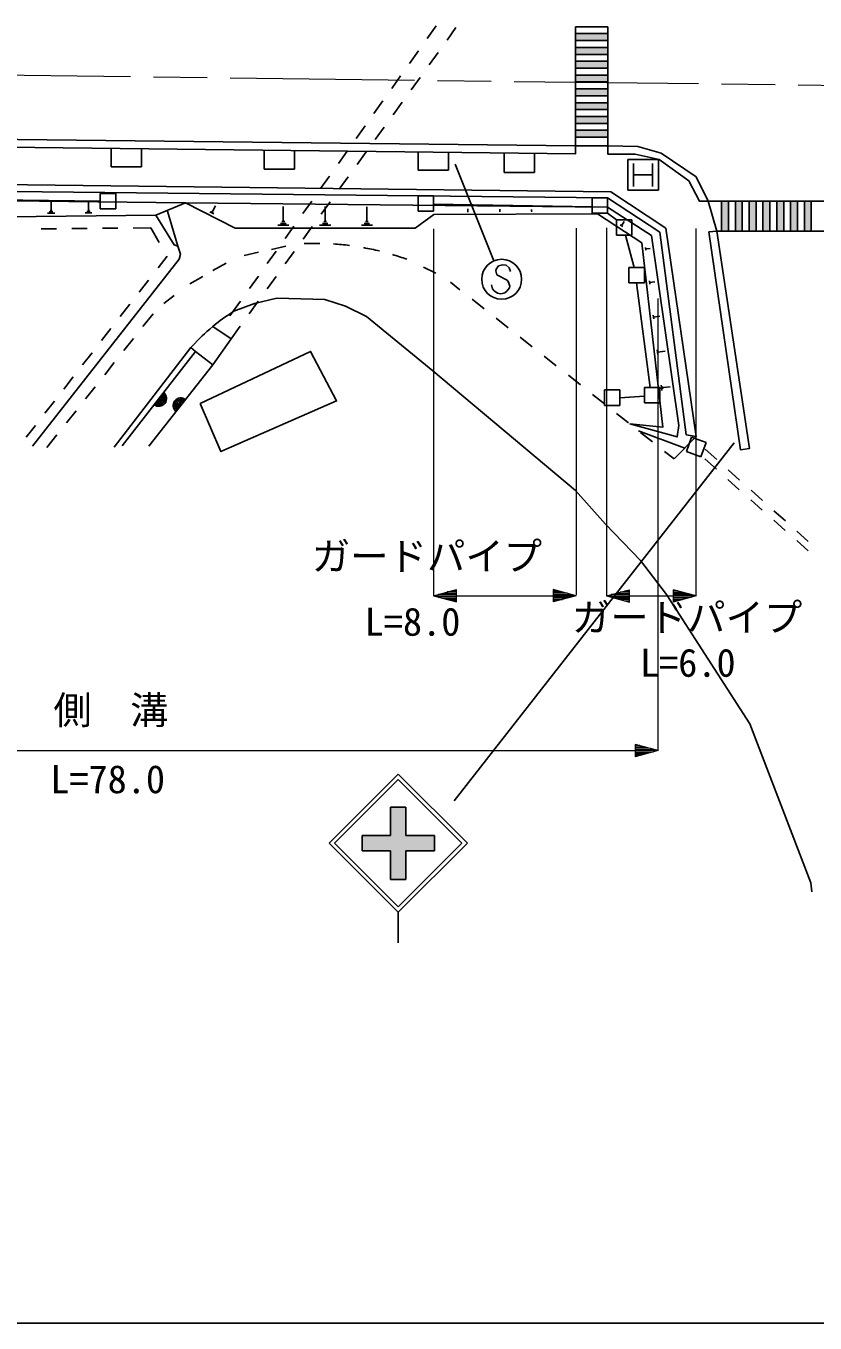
# Model space of a CAD drawing. Units: millimetres, scale not verified. Extents: x 40000 to 680000, y 20000 to 380000.
# Drawn here: x 374466 to 425877, y 205000 to 289540 of the extents above; entities that cross this region are included whole.
import ezdxf
from ezdxf.enums import TextEntityAlignment as Align

# ---------------------------------------------------------------- set-up
doc = ezdxf.new("R2010")
doc.units = ezdxf.units.MM
doc.header["$LTSCALE"] = 1000
doc.linetypes.add('CHAIN', pattern=[18.5, 12, -1.5, 3.5, -1.5])
for name, color, linetype, lineweight in [('M-BGD', 7, 'Continuous', 25), ('M-BMK', 2, 'CHAIN', 13), ('M-BMK-ROW', 30, 'Continuous', 25), ('M-STR-HTXT', 7, 'Continuous', 13), ('M-STR-STRC', 7, 'Continuous', 25), ('M-STR-STRD', 7, 'Continuous', 25), ('M-TTL-BAND', 7, 'Continuous', 25)]:
    doc.layers.add(name, color=color, linetype=linetype, lineweight=lineweight)
doc.styles.add('ＭＳ ゴシック', font='')
doc.styles.get('ＭＳ ゴシック').set_extended_font_data('MS Gothic')

msp = doc.modelspace()

# ---------------------------------------------------------------- hatches: boundary and pattern name
at = {"layer": 'M-STR-STRC'}
for points in [[(412381, 288588), (412381, 289038), (410261, 289038), (410261, 288588)], [(412381, 287688), (412381, 288138), (410261, 288138), (410261, 287688)], [(412381, 286788), (412381, 287238), (410261, 287238), (410261, 286788)], [(412381, 285888), (412381, 286338), (410261, 286338), (410261, 285888)], [(412381, 284988), (412381, 285438), (410261, 285438), (410261, 284988)], [(412381, 284088), (412381, 284538), (410261, 284538), (410261, 284088)], [(412381, 283188), (412381, 283638), (410261, 283638), (410261, 283188)], [(412381, 282288), (412381, 282738), (410261, 282738), (410261, 282288)], [(420234, 276173), (420234, 278127), (419784, 278127), (419784, 276173)], [(421134, 276173), (421134, 278127), (420684, 278127), (420684, 276173)], [(422034, 276173), (422034, 278127), (421584, 278127), (421584, 276173)], [(422934, 276173), (422934, 278127), (422484, 278127), (422484, 276173)], [(423834, 276173), (423834, 278127), (423384, 278127), (423384, 276173)], [(424734, 276173), (424734, 278127), (424284, 278127), (424284, 276173)], [(425634, 276173), (425634, 278127), (425184, 278127), (425184, 276173)], [(396365, 236771), (398226, 236771), (398226, 238631), (399226, 238631), (399226, 236771), (401085, 236771), (401085, 235771), (399226, 235771), (399225, 233911), (398225, 233911), (398226, 235771), (396365, 235771)]]:
    msp.add_hatch(color=256, dxfattribs=at).paths.add_polyline_path(points)

# ---------------------------------------------------------------- linework, layer by layer
at = {"layer": 'M-BGD'}
for p, q in [((400615, 288725), (401195, 289540)), ((401899, 288621), (402484, 289432)), ((410261, 289488), (412381, 289488)), ((399457, 287094), (400036, 287910)), ((400728, 287000), (401313, 287811)), ((398298, 285464), (398877, 286279)), ((399557, 285379), (400142, 286189)), ((397139, 283834), (397719, 284649)), ((398386, 283757), (398971, 284568)), ((395980, 282204), (396560, 283019)), ((397215, 282136), (397800, 282947)), ((380015, 280362), (380015, 281556)), ((381992, 281532), (381992, 280362)), ((389991, 280215), (389991, 281438)), ((391968, 281414), (391968, 280215)), ((394822, 280574), (395401, 281389)), ((396043, 280515), (396629, 281325)), ((400024, 280142), (400024, 281319)), ((402001, 281296), (402001, 280142)), ((405630, 279990), (405630, 281253)), ((407607, 281229), (407607, 279990)), ((380015, 280362), (381992, 280362)), ((389991, 280215), (391968, 280215)), ((400024, 280142), (402001, 280142)), ((405630, 279990), (407607, 279990)), ((393663, 278944), (394242, 279759)), ((394872, 278893), (395458, 279704)), ((376105, 277502), (376098, 278146)), ((376348, 277343), (375865, 277338)), ((376226, 277422), (375985, 277420)), ((376165, 277502), (376044, 277501)), ((378763, 277369), (378325, 277364)), ((378652, 277441), (378434, 277438)), ((378597, 277513), (378488, 277512)), ((378542, 277512), (378536, 278096)), ((383693, 277467), (384371, 275181)), ((386713, 277285), (386437, 277427)), ((386667, 277367), (386529, 277437)), ((386656, 277431), (386587, 277466)), ((386622, 277448), (386810, 277817)), ((391233, 276797), (391233, 277775)), ((392504, 277314), (393084, 278129)), ((393701, 277272), (394287, 278083)), ((393960, 276794), (393960, 277762)), ((396679, 276791), (396679, 277750)), ((403304, 277457), (403204, 277456)), ((403254, 277457), (403254, 277624)), ((405380, 277464), (405296, 277464)), ((405338, 277464), (405338, 277604)), ((407439, 277471), (407372, 277471)), ((407406, 277471), (407405, 277583)), ((418903, 278127), (419485, 276173)), ((418903, 278127), (426984, 278127)), ((391600, 276552), (390866, 276552)), ((391417, 276674), (391050, 276674)), ((391325, 276797), (391142, 276797)), ((391346, 275683), (391925, 276498)), ((392530, 275651), (393116, 276461)), ((394323, 276552), (393597, 276552)), ((394141, 276673), (393778, 276673)), ((394051, 276794), (393869, 276794)), ((397038, 276552), (396319, 276552)), ((396859, 276671), (396499, 276671)), ((396769, 276791), (396589, 276791)), ((413344, 276459), (413178, 276567)), ((413261, 276513), (413441, 276789)), ((376449, 276326), (375449, 276318)), ((378449, 276343), (377449, 276335)), ((380449, 276359), (379449, 276351)), ((382604, 276377), (381449, 276367)), ((383141, 275423), (382604, 276377)), ((419485, 276173), (426984, 276173)), ((388689, 274588), (389617, 274791)), ((390187, 274053), (390766, 274868)), ((390455, 274975), (391398, 275181)), ((391359, 274030), (391945, 274840)), ((414853, 274926), (414833, 275099)), ((414843, 275012), (415130, 275045)), ((383072, 273764), (383676, 274541)), ((386650, 273593), (387503, 274080)), ((385133, 272726), (385993, 273217)), ((389028, 272423), (389608, 273238)), ((390188, 272408), (390774, 273219)), ((400373, 273826), (401180, 273436)), ((381843, 272186), (382458, 272975)), ((402743, 272350), (402126, 272838)), ((415105, 272705), (415081, 272918)), ((415093, 272812), (415449, 272852)), ((380615, 270608), (381229, 271397)), ((383439, 271456), (384117, 271964)), ((387758, 270636), (388449, 271608)), ((389017, 270787), (389603, 271598)), ((404312, 271110), (403528, 271730)), ((382086, 269943), (382746, 270774)), ((415363, 270442), (415334, 270697)), ((415348, 270569), (415773, 270618)), ((379387, 269030), (380001, 269819)), ((387833, 269147), (388432, 269976)), ((405881, 269869), (405097, 270489)), ((380842, 268377), (381464, 269160)), ((407450, 268629), (406666, 269249)), ((378158, 267451), (378772, 268240)), ((380213, 262094), (385217, 268585)), ((380739, 262173), (385518, 268328)), ((409019, 267389), (408235, 268009)), ((415625, 268136), (415591, 268433)), ((415608, 268285), (416104, 268341)), ((379597, 266811), (380220, 267594)), ((386638, 267449), (382473, 262147)), ((376930, 265873), (377544, 266662)), ((400965, 267053), (410279, 259264)), ((410588, 266148), (409804, 266769)), ((378353, 265245), (378975, 266028)), ((412157, 264908), (411373, 265528)), ((415892, 265786), (415853, 266127)), ((415939, 265878), (415920, 266048)), ((415991, 265927), (415982, 266012)), ((415986, 265969), (416441, 266021)), ((375701, 264295), (376316, 265084)), ((377109, 263680), (377731, 264463)), ((413726, 263668), (412942, 264288)), ((374483, 262729), (375087, 263506)), ((414370, 263158), (417389, 262026)), ((415295, 262427), (414511, 263048)), ((375827, 262066), (376487, 262897)), ((416696, 261320), (418132, 262785)), ((417834, 262743), (417492, 261803)), ((418773, 262401), (417834, 262743)), ((418431, 261461), (418773, 262401)), ((416696, 261320), (416079, 261807)), ((417492, 261803), (418431, 261461)), ((419447, 260642), (418688, 261316)), ((418724, 261953), (419474, 261281)), ((420219, 260614), (420964, 259946)), ((420942, 259314), (420195, 259978)), ((410279, 259264), (412226, 257062)), ((421709, 259279), (422454, 258612)), ((422438, 257986), (421690, 258650)), ((423199, 257945), (423944, 257278)), ((412226, 257062), (414512, 254692)), ((423934, 256658), (423186, 257322)), ((424689, 256611), (425433, 255943)), ((425429, 255330), (424681, 255994)), ((414512, 254692), (416205, 252490))]:
    msp.add_line(p, q, dxfattribs=at)
for points in [[(410261, 289488), (410261, 281724), (412381, 281724), (412381, 289488)], [(295618, 274566), (295458, 275054), (299107, 279009), (337404, 278018), (338678, 279111), (412352, 278331), (415772, 276095), (417481, 262894), (418132, 262785), (416164, 276358), (412570, 278726), (338352, 279608), (337324, 278562), (289057, 279687), (228767, 280742), (200307, 281105)], [(337324, 278562), (384869, 278004), (412352, 277735), (415211, 275878), (417011, 263488), (416903, 262755), (413807, 263604)], [(299167, 277421), (316482, 276552), (340080, 276738), (382931, 277213), (384869, 278004), (388098, 276352), (399825, 276351), (401035, 277249), (411706, 277286), (414597, 275405)], [(382931, 277213), (384117, 275266), (384371, 275181)], [(374888, 262142), (384455, 274334), (384540, 274673), (384371, 275181)], [(414597, 275405), (415963, 263392), (413807, 263604)], [(388011, 270948), (389366, 271456), (390805, 271794), (393938, 271710), (395293, 271286), (396647, 270609), (400965, 267053)], [(386642, 269956), (387833, 269147), (386638, 267449)], [(385217, 268585), (385518, 268328), (386638, 267449)], [(416205, 252490), (421621, 244059), (425598, 233690), (425670, 233113)]]:
    msp.add_lwpolyline(points, dxfattribs=at)
msp.add_lwpolyline([(385810, 264936), (393007, 268323), (394700, 265106), (387165, 261804)], close=True, dxfattribs=at)
for centre, radius, start, end in [((393377, 258053), 17316, 89.20433, 92.6284), ((393377, 258053), 17316, 82.83442, 86.2581), ((393377, 258053), 17316, 76.25545, 79.72186), ((393377, 258053), 17316, 70.09734, 73.34221), ((383128, 265250), 500, 232.17541, 52.17541), ((383128, 265250), 400, 232.17541, 52.17541), ((383128, 265250), 300, 232.17541, 52.17541), ((383128, 265250), 200, 232.17541, 52.17541), ((383128, 265250), 100, 232.17541, 52.17541), ((383128, 265250), 100, 232.17541, 52.17541), ((384556, 264798), 500, 51.84552, 231.84552), ((384556, 264798), 400, 51.84552, 231.84552), ((384556, 264798), 300, 51.84552, 231.84552), ((384556, 264798), 200, 51.84552, 231.84552), ((384556, 264798), 100, 51.84552, 231.84552), ((384556, 264798), 100, 51.84552, 231.84552)]:
    msp.add_arc(centre, radius, start, end, dxfattribs=at)
msp.add_open_spline([(385217, 268585), (385854, 269254), (386045, 269466), (386642, 269956), (387152, 270375), (387352, 270513), (388011, 270948)], degree=3, knots=[0, 0, 0, 0, 1, 1, 1, 2, 2, 2, 2], dxfattribs=at)
at = {"layer": 'M-BMK'}
msp.add_line((369281, 286387), (468639, 285153), dxfattribs=at)
at = {"layer": 'M-BMK-ROW'}
for p, q in [((344150, 278598), (379315, 278113)), ((380312, 278621), (379312, 278621)), ((379312, 278621), (379312, 277621)), ((380312, 277621), (380312, 278621)), ((401011, 278474), (400011, 278474)), ((400011, 278474), (400011, 277474)), ((401011, 277474), (401011, 278474)), ((412352, 278331), (411352, 278331)), ((411352, 278331), (411352, 277331)), ((412352, 277331), (412352, 278331)), ((379312, 277621), (380312, 277621)), ((400011, 277474), (401011, 277474)), ((401024, 277922), (411352, 277745)), ((411352, 277331), (412352, 277331)), ((412935, 276893), (412352, 277331)), ((413935, 276893), (412935, 276893)), ((412935, 276893), (412935, 275893)), ((413935, 275893), (413935, 276893)), ((412935, 275893), (413935, 275893)), ((413527, 275893), (414088, 273806)), ((414755, 273806), (413755, 273806)), ((413755, 273806), (413755, 272806)), ((414755, 272806), (414755, 273806)), ((413755, 272806), (414755, 272806)), ((414238, 272806), (415130, 265984)), ((413158, 265813), (412158, 265813)), ((412158, 265813), (412158, 264813)), ((413158, 264813), (413158, 265813)), ((415766, 265984), (414766, 265984)), ((414766, 265984), (414766, 264984)), ((415766, 264984), (415766, 265984)), ((412158, 264813), (413158, 264813)), ((413158, 265301), (414766, 265418)), ((414766, 264984), (415766, 264984))]:
    msp.add_line(p, q, dxfattribs=at)
at = {"layer": 'M-STR-HTXT'}
for p, q in [((401016, 276317), (401016, 252406)), ((410319, 276355), (410319, 252465)), ((412286, 276373), (412286, 252396)), ((418132, 252396), (418132, 276341)), ((415653, 242310), (415653, 271781)), ((401016, 252406), (402516, 252808)), ((402516, 252004), (402516, 252808)), ((410319, 252406), (408819, 252808)), ((408819, 252808), (408819, 252004)), ((412286, 252396), (413786, 252798)), ((413786, 251994), (413786, 252798)), ((418132, 252396), (416632, 252798)), ((416632, 252798), (416632, 251994)), ((401016, 252406), (402516, 252004)), ((401016, 252406), (402516, 252406)), ((402516, 252487), (401316, 252487)), ((402516, 252326), (401316, 252326)), ((401616, 252567), (402516, 252567)), ((401616, 252245), (402516, 252245)), ((402516, 252647), (401916, 252647)), ((402516, 252165), (401916, 252165)), ((402216, 252728), (402516, 252728)), ((402216, 252085), (402516, 252085)), ((402516, 252406), (408819, 252406)), ((409119, 252728), (408819, 252728)), ((408819, 252647), (409419, 252647)), ((409719, 252567), (408819, 252567)), ((408819, 252487), (410019, 252487)), ((410319, 252406), (408819, 252004)), ((410319, 252406), (408819, 252406)), ((408819, 252326), (410019, 252326)), ((409719, 252245), (408819, 252245)), ((408819, 252165), (409419, 252165)), ((409119, 252085), (408819, 252085)), ((412286, 252396), (413786, 251994)), ((412286, 252396), (413786, 252396)), ((413786, 252476), (412586, 252476)), ((413786, 252316), (412586, 252316)), ((412886, 252557), (413786, 252557)), ((412886, 252235), (413786, 252235)), ((413786, 252637), (413186, 252637)), ((413786, 252155), (413186, 252155)), ((413486, 252718), (413786, 252718)), ((413486, 252075), (413786, 252075)), ((413786, 252396), (416632, 252396)), ((416932, 252718), (416632, 252718)), ((416632, 252637), (417232, 252637)), ((417532, 252557), (416632, 252557)), ((416632, 252476), (417832, 252476)), ((418132, 252396), (416632, 251994)), ((418132, 252396), (416632, 252396)), ((416632, 252316), (417832, 252316)), ((417532, 252235), (416632, 252235)), ((416632, 252155), (417232, 252155)), ((416932, 252075), (416632, 252075)), ((415653, 242310), (414153, 242712)), ((414153, 242712), (414153, 241908)), ((414453, 242632), (414153, 242632)), ((339860, 242310), (414153, 242310)), ((414153, 242552), (414753, 242552)), ((415053, 242471), (414153, 242471)), ((414153, 242391), (415353, 242391)), ((415653, 242310), (414153, 241908)), ((415653, 242310), (414153, 242310)), ((414153, 242230), (415353, 242230)), ((415053, 242150), (414153, 242150)), ((414153, 242069), (414753, 242069)), ((414453, 241989), (414153, 241989))]:
    msp.add_line(p, q, dxfattribs=at)
at = {"layer": 'M-STR-STRC'}
for p, q in [((410261, 289038), (412381, 289038)), ((410261, 288588), (412381, 288588)), ((410261, 288138), (412381, 288138)), ((410261, 287688), (412381, 287688)), ((410261, 287238), (412381, 287238)), ((410261, 286788), (412381, 286788)), ((410261, 286338), (412381, 286338)), ((410261, 285888), (412381, 285888)), ((410261, 285438), (412381, 285438)), ((410261, 284988), (412381, 284988)), ((410261, 284538), (412381, 284538)), ((410261, 284088), (412381, 284088)), ((410261, 283638), (412381, 283638)), ((410261, 283188), (412381, 283188)), ((410261, 282738), (412381, 282738)), ((410261, 282288), (412381, 282288)), ((413671, 278826), (413671, 280826)), ((413671, 280826), (415671, 280826)), ((415671, 280826), (415671, 278826)), ((404940, 274221), (402432, 280535)), ((414046, 280576), (414046, 279076)), ((415296, 280576), (415296, 279076)), ((414046, 279826), (415296, 279826)), ((415671, 278826), (413671, 278826)), ((419784, 278127), (419784, 276173)), ((420234, 278127), (420234, 276173)), ((420684, 278127), (420684, 276173)), ((421134, 278127), (421134, 276173)), ((421584, 278127), (421584, 276173)), ((422034, 278127), (422034, 276173)), ((422484, 278127), (422484, 276173)), ((422934, 278127), (422934, 276173)), ((423384, 278127), (423384, 276173)), ((423834, 278127), (423834, 276173)), ((424284, 278127), (424284, 276173)), ((424734, 278127), (424734, 276173)), ((425184, 278127), (425184, 276173)), ((425634, 278127), (425634, 276173)), ((405509, 273981), (405256, 273906)), ((405742, 273940), (405509, 273981)), ((405954, 273783), (405742, 273940)), ((405098, 273694), (405078, 273577)), ((405078, 273577), (405153, 273324)), ((405256, 273906), (405098, 273694)), ((405153, 273324), (405810, 272968)), ((406029, 273530), (405954, 273783)), ((404872, 272414), (404797, 272667)), ((404968, 272277), (404872, 272414)), ((405181, 272119), (404968, 272277)), ((405804, 272249), (405667, 272153)), ((405961, 272462), (405804, 272249)), ((405810, 272968), (405906, 272831)), ((405906, 272831), (405981, 272578)), ((405981, 272578), (405961, 272462)), ((405413, 272078), (405181, 272119)), ((405667, 272153), (405413, 272078)), ((402365, 239036), (420616, 262365)), ((394225, 236271), (398725, 240771)), ((394578, 236271), (398725, 240418)), ((403225, 236271), (398725, 240771)), ((402872, 236271), (398725, 240418)), ((398226, 238631), (399226, 238631)), ((398226, 238631), (398226, 236771)), ((399226, 238631), (399226, 236771)), ((396365, 236771), (396365, 235771)), ((396365, 236771), (398226, 236771)), ((399226, 236771), (401085, 236771)), ((401085, 236771), (401085, 235771)), ((394225, 236271), (398725, 231771)), ((394578, 236271), (398725, 232124)), ((398725, 232124), (402872, 236271)), ((398725, 231771), (403225, 236271)), ((396365, 235771), (398226, 235771)), ((398226, 235771), (398225, 233911)), ((399226, 235771), (399225, 233911)), ((399226, 235771), (401085, 235771)), ((398225, 233911), (399225, 233911)), ((398725, 231771), (398725, 229771))]:
    msp.add_line(p, q, dxfattribs=at)
msp.add_circle((405461, 273030), 1300, dxfattribs=at)
at = {"layer": 'M-STR-STRD'}
for points in [[(71566, 286848), (211661, 284523), (312703, 282836), (410261, 281724), (410263, 281198), (369473, 281680), (288916, 282683), (238851, 283494), (105348, 285761), (71554, 286324)], [(412381, 281724), (412369, 281185), (414147, 281186), (415715, 280825), (417645, 279437), (418338, 278129), (418903, 278127), (418129, 279709), (415851, 281252), (414337, 281692)], [(418950, 276117), (421021, 261923), (421615, 262004), (419485, 276173)]]:
    msp.add_lwpolyline(points, close=True, dxfattribs=at)
at = {"layer": 'M-TTL-BAND'}
msp.add_line((40000, 205000), (579000, 205000), dxfattribs=at)

# ---------------------------------------------------------------- texts
at = {"layer": 'M-STR-HTXT', "style": 'ＭＳ ゴシック'}
for s, p in [('ガードパイプ', (400593, 253514)), ('ガードパイプ', (417544, 249533)), ('L=8.0', (399653, 249247)), ('L=6.0', (417585, 246572)), ('側\u3000溝', (380004, 243486)), ('L=78.0', (379788, 238983))]:
    msp.add_text(s, height=1833, dxfattribs=at).set_placement(p, align=Align.BOTTOM_CENTER)

doc.saveas('drawing.dxf')
